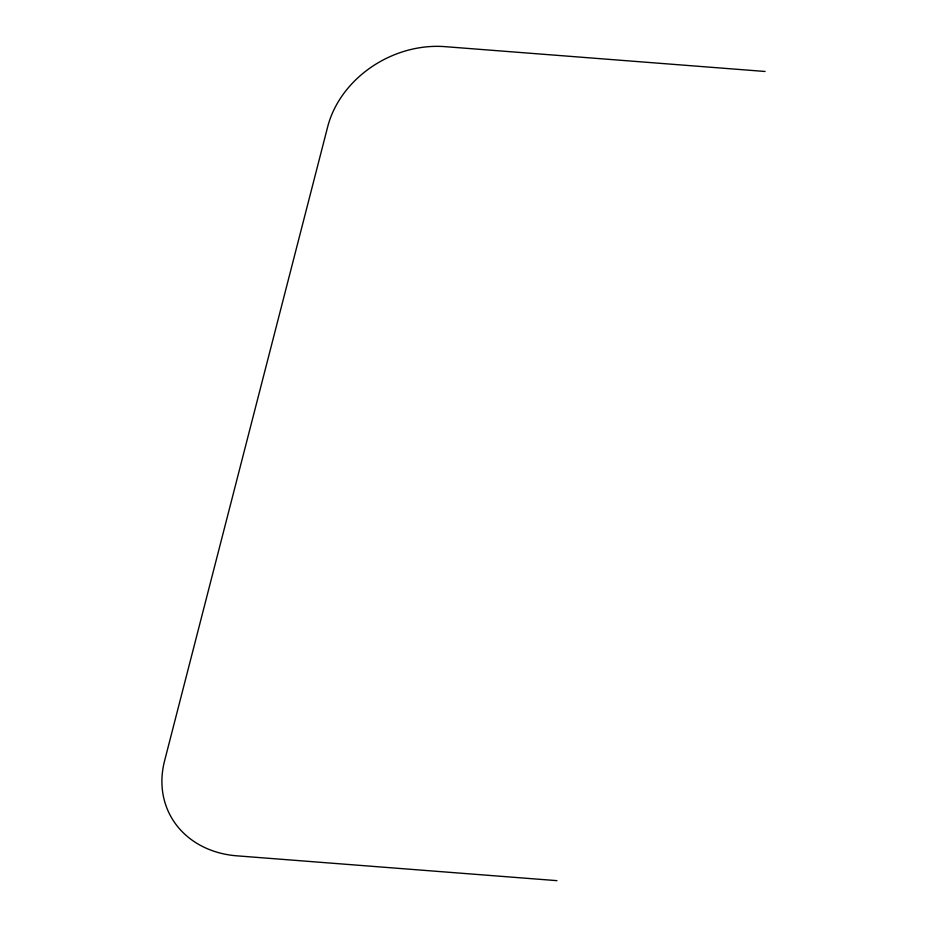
<?xml version="1.0" encoding="UTF-8"?>
<svg xmlns="http://www.w3.org/2000/svg" width="927" height="927" viewBox="0 0 927 927"><rect width="100%" height="100%" fill="white"/><g stroke="black" fill="none" stroke-linecap="round" stroke-linejoin="round"><path stroke-width="1.39" d="M765.088 71.472L445.018 46.651A100.788 83.951 -27.4 0 0 327.683 126.779L164.542 760.997A100.788 83.951 -27.4 0 0 236.872 855.83L556.942 880.65"/></g></svg>
